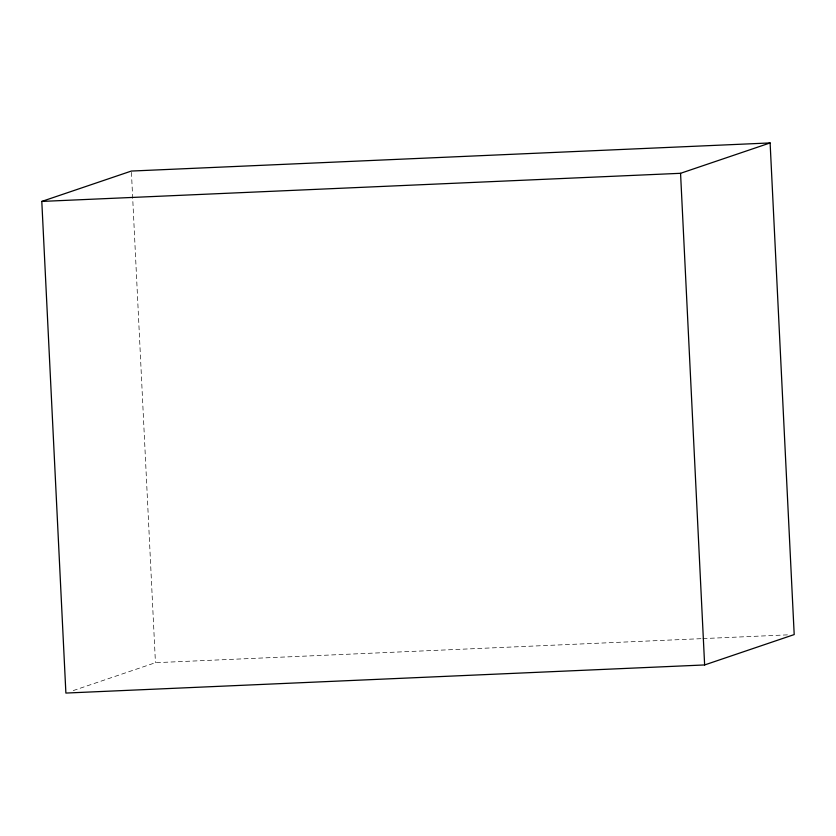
<?xml version="1.0" encoding="UTF-8"?>
<svg xmlns="http://www.w3.org/2000/svg" width="836" height="836" viewBox="0 0 836 836"><rect width="100%" height="100%" fill="white"/><g stroke="black" fill="none" stroke-linecap="round" stroke-linejoin="round"><path stroke-width="0.63" stroke-dasharray="4.18 3.13" d="M73.244 690.578L155.444 662.697L701.644 638.652M702.951 638.589L787.679 634.858M131.43 172.362L155.444 662.697"/><path stroke-width="1.25" d="M41.8 201.424L131.367 171.056L770.113 142.935L794.2 634.576L704.633 664.944L65.887 693.065L41.8 201.424L680.556 173.303L770.113 142.935M680.556 173.303L704.633 664.944"/></g></svg>
